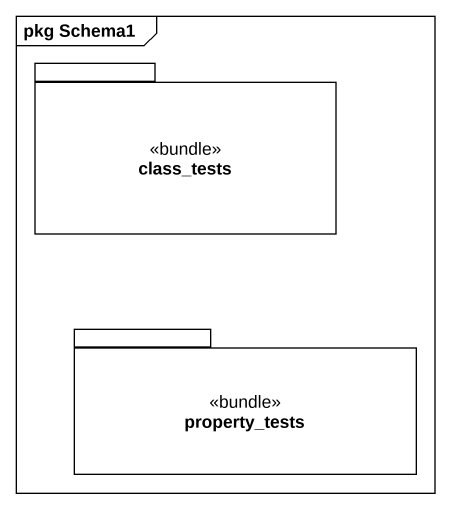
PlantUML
@startuml
mainframe pkg Schema1
package class_tests <<bundle>> {
}
package property_tests <<bundle>> {
}
@enduml
